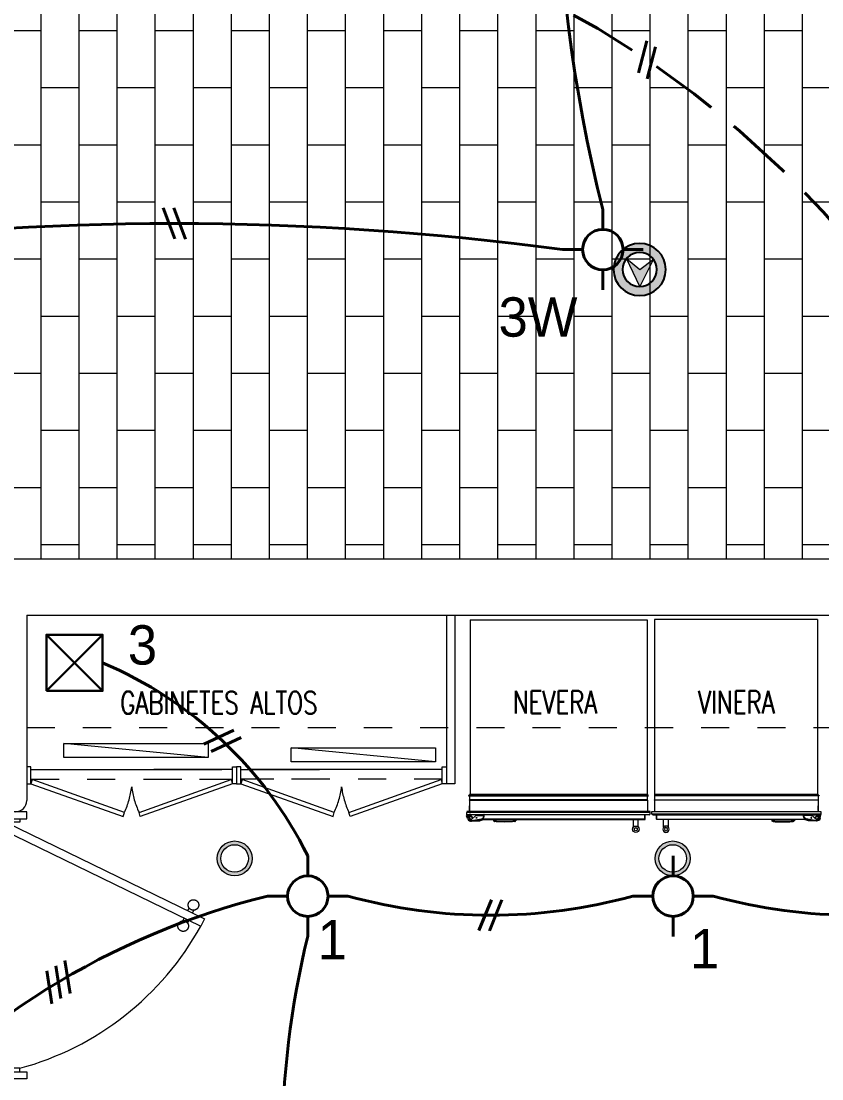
# Model space of a CAD drawing. Header units: metres. Extents: x 14 to 2416, y -346 to 476.
# Drawn here: x 46.732 to 49.581, y -86.476 to -82.714 of the extents above; entities that cross this region are included whole.
import ezdxf

# ---------------------------------------------------------------- set-up
doc = ezdxf.new("R2010")
doc.units = ezdxf.units.M
for name, pattern in [('0', [0]), ('CONTINUA', [0]), ('Dash Style-2', [0.694425, 0.48607, -0.208355]), ('DASHED', [0.75, 0.5, -0.25])]:
    doc.linetypes.add(name, pattern=pattern)
doc.layers.get('0').update_dxf_attribs({"linetype": '0', "lineweight": 20})
for name, color, linetype, lineweight in [('A-ANNO-TEXT', 20, 'Continuous', 13), ('A-DOOR', 35, 'Continuous', 5), ('A-WALL', 250, 'Continuous', 20), ('baños', 251, 'Continuous', 0), ('E Registro Electrico', 36, 'Continuous', 30), ('E Salida Luces', 22, 'Continuous', 40), ('E Tuberia Emp Losa', 22, 'Continuous', 40), ('E Tuberia Emp Piso', 24, 'Dash Style-2', 40), ('MAVA', 1, 'Continuous', 15), ('MAVA -LUMINARIAS', 1, 'Continuous', 18), ('MOB FIJOS', 251, 'Continuous', 0), ('MOBILIARIOS', 252, 'Continuous', 0), ('piso', 253, 'Continuous', 0), ('PROYECCION', 9, 'DASHED', 0), ('textos', 7, 'Continuous', 0)]:
    doc.layers.add(name, color=color, linetype=linetype, lineweight=lineweight)
doc.layers.add('hatch piso', color=253, linetype='Continuous', lineweight=0, transparency=0.7)
doc.layers.add('MAVA Luminarias', color=1, linetype='Continuous')
doc.styles.add('Arch-Dim', font='romans.shx', dxfattribs={"width": 0.75})
doc.styles.add('CENTURY GOTHIC', font='GOTHIC.TTF')
doc.styles.get("Standard").update_dxf_attribs({"font": 'arial.ttf', "height": 0.1875})

# ---------------------------------------------------------------- blocks, each defined once
blk = doc.blocks.new('dl ip')
at = {"layer": 'MAVA', "transparency": 33554687}
h = blk.add_hatch(color=40, dxfattribs=at)
h.dxf.hatch_style = 1
h.paths.add_polyline_path([(94.7574, -111.2088), (94.7109, -111.2482), (94.6624, -111.2113), (94.7109, -111.3092)])
at = {"layer": 'MAVA Luminarias', "linetype": 'Continuous'}
h = blk.add_hatch(color=40, dxfattribs=at)
h.paths.add_polyline_path([(94.618, -111.2482, 1), (94.8039, -111.2482, 1)])
h.paths.add_polyline_path([(94.7719, -111.2482, -1), (94.6499, -111.2482, -1)], flags=16)
at = {"layer": 'MAVA', "color": 40}
for p, q in [((94.7109, -111.2482), (94.6624, -111.2113)), ((94.6624, -111.2113), (94.7109, -111.3092)), ((94.7109, -111.3092), (94.7574, -111.2088)), ((94.7574, -111.2088), (94.7109, -111.2482))]:
    blk.add_line(p, q, dxfattribs=at)
at = {"layer": 'MAVA Luminarias', "color": 40, "linetype": 'Continuous'}
for radius in [0.093, 0.061]:
    blk.add_circle((94.7109, -111.2482), radius, dxfattribs=at)
blk = doc.blocks.new('downlight')
at = {"layer": 'MAVA -LUMINARIAS'}
h = blk.add_hatch(color=3, dxfattribs=at)
h.dxf.hatch_style = 1
h.paths.add_polyline_path([(-5.416, -22.4571, 1), (-5.2917, -22.4571, 1)])
h.paths.add_polyline_path([(-5.3048, -22.4571, -1), (-5.4029, -22.4571, -1)], flags=16)
at = {"layer": 'MAVA -LUMINARIAS', "color": 3}
for radius in [0.0622, 0.049]:
    blk.add_circle((-5.3539, -22.4571), radius, dxfattribs=at)
blk = doc.blocks.new('undercounter')
at = {"layer": 'MAVA -LUMINARIAS', "lineweight": 0}
h = blk.add_hatch(dxfattribs=at)
h.set_pattern_fill('ANGLE', color=6)
h.set_pattern_definition([(0, (0, 0), (0, 6.985), [5.08, -1.905]), (90, (0, 0), (-6.985, 4e-16), [5.08, -1.905])])
h.paths.add_polyline_path([(19.338, 1.5834), (19.338, 1.5173), (20.0151, 1.5173)])
at = {"layer": 'MAVA -LUMINARIAS', "color": 6, "lineweight": 0}
blk.add_line((19.338, 1.5834), (20.0151, 1.5173), dxfattribs=at)
blk.add_lwpolyline([(19.338, 1.5834), (20.0151, 1.5834), (20.0151, 1.5173), (19.338, 1.5173)], close=True, dxfattribs=at)
blk = doc.blocks.new('A$C0952172f')
at = {"layer": 'A-DOOR'}
for p, q in [((0.569, 1.4639), (0.5435, 1.4515)), ((0.887, 0.7445), (0.5435, 1.4515)), ((0.9125, 0.7569), (0.569, 1.4639)), ((0.564, 1.4092), (0.5538, 1.4042)), ((0.5723, 1.3923), (0.562, 1.3873)), ((0.5895, 1.4216), (0.5997, 1.4265)), ((0.5977, 1.4046), (0.608, 1.4096)), ((0.887, 0.7445), (0.9125, 0.7569)), ((0.887, 0.7193), (0.5435, 0.0124)), ((0.887, 0.7193), (0.9125, 0.707)), ((0.9125, 0.707), (0.569, 0)), ((0.5723, 0.0716), (0.562, 0.0766)), ((0.564, 0.0547), (0.5538, 0.0597)), ((0.5895, 0.0423), (0.5997, 0.0374)), ((0.5977, 0.0592), (0.608, 0.0543)), ((0.569, 0), (0.5435, 0.0124))]:
    blk.add_line(p, q, dxfattribs=at)
for points in [[(0, 0.8319), (0.025, 0.8319), (0.025, 0.6319), (0, 0.6319)], [(0.95, 0.8319), (0.925, 0.8319), (0.925, 0.6319), (0.95, 0.6319)], [(0.0375, 0.8069), (0.025, 0.8069), (0.025, 0.6569), (0.0375, 0.6569)], [(0.9125, 0.8069), (0.925, 0.8069), (0.925, 0.6569), (0.9125, 0.6569)]]:
    blk.add_lwpolyline(points, close=True, dxfattribs=at)
for centre, start, end in [((1.0509, 0.5323), 118.902, 164.8359), ((1.0509, 0.9316), 195.1641, 241.098)]:
    blk.add_arc(centre, 1.05, start, end, dxfattribs=at)
for points in [[(0.5997, 1.4252), (0.5997, 1.4303), (0.6047, 1.439), (0.6135, 1.444), (0.6236, 1.444), (0.6323, 1.439), (0.6373, 1.4302), (0.6373, 1.4202), (0.6323, 1.4114), (0.6236, 1.4064), (0.6135, 1.4064), (0.6047, 1.4114), (0.5997, 1.4202), (0.5997, 1.4252)], [(0.5244, 1.3886), (0.5244, 1.3937), (0.5295, 1.4024), (0.5382, 1.4075), (0.5483, 1.4074), (0.557, 1.4024), (0.5621, 1.3937), (0.5621, 1.3836), (0.557, 1.3748), (0.5483, 1.3698), (0.5382, 1.3698), (0.5295, 1.3749), (0.5244, 1.3836), (0.5244, 1.3886)], [(0.5244, 0.0753), (0.5244, 0.0702), (0.5295, 0.0615), (0.5382, 0.0564), (0.5483, 0.0564), (0.557, 0.0615), (0.5621, 0.0702), (0.5621, 0.0803), (0.557, 0.089), (0.5483, 0.0941), (0.5382, 0.0941), (0.5295, 0.089), (0.5244, 0.0803), (0.5244, 0.0753)], [(0.5997, 0.0387), (0.5997, 0.0336), (0.6047, 0.0249), (0.6135, 0.0199), (0.6236, 0.0199), (0.6323, 0.0249), (0.6373, 0.0337), (0.6373, 0.0437), (0.6323, 0.0525), (0.6236, 0.0575), (0.6135, 0.0575), (0.6047, 0.0525), (0.5997, 0.0437), (0.5997, 0.0387)]]:
    blk.add_open_spline(points, degree=2, dxfattribs=at)
blk = doc.blocks.new('PL BASE 1N NASAS 09')
at = {"layer": 'A-WALL'}
for p, q in [((-106.3611, -49.2497), (-100.0011, -49.2497)), ((-103.6311, -49.4497), (-103.6311, -50.1097)), ((-103.6311, -49.4497), (-99.9312, -49.4497))]:
    blk.add_line(p, q, dxfattribs=at)
blk.add_arc((-103.6711, -50.1097), 0.04, 270, 0, dxfattribs=at)
at = {"layer": 'MOB FIJOS'}
for p, q in [((-102.1372, -49.4497), (-102.1372, -50.0497)), ((-102.1072, -49.4497), (-102.1072, -50.0497))]:
    blk.add_line(p, q, dxfattribs=at)
at = {"layer": 'MOB FIJOS', "ltscale": 0.01}
blk.add_line((-102.1072, -50.0497), (-102.1372, -50.0497), dxfattribs=at)
at = {"layer": 'MOB FIJOS'}
for points in [[(-103.6161, -49.9897), (-103.6311, -49.9897), (-103.6311, -50.0497), (-103.6161, -50.0497)], [(-102.8992, -49.9897), (-102.8842, -49.9897), (-102.8842, -50.0497), (-102.8992, -50.0497)], [(-102.8692, -49.9897), (-102.8842, -49.9897), (-102.8842, -50.0497), (-102.8692, -50.0497)], [(-102.1522, -49.9897), (-102.1372, -49.9897), (-102.1372, -50.0497), (-102.1522, -50.0497)], [(-103.6117, -50.0353), (-103.616, -50.0497), (-103.2879, -50.1661), (-103.2837, -50.1517)], [(-102.9035, -50.0353), (-102.8993, -50.0497), (-103.2273, -50.1661), (-103.2316, -50.1517)], [(-102.8648, -50.0353), (-102.8691, -50.0497), (-102.541, -50.1661), (-102.5367, -50.1517)], [(-102.1566, -50.0353), (-102.1523, -50.0497), (-102.4804, -50.1661), (-102.4847, -50.1517)]]:
    blk.add_lwpolyline(points, close=True, dxfattribs=at)
at = {"layer": 'piso'}
for p, q in [((-103.6161, -49.9997), (-102.9372, -49.9997)), ((-102.8992, -49.9997), (-103.1789, -49.9997)), ((-102.8692, -49.9997), (-102.5894, -49.9997)), ((-102.1522, -49.9997), (-102.8311, -49.9997))]:
    blk.add_line(p, q, dxfattribs=at)
at = {"layer": 'PROYECCION', "color": 252, "linetype": 'DASHED', "ltscale": 0.1}
for p, q in [((-103.6311, -49.8497), (-99.2323, -49.8497)), ((-103.6161, -50.0331), (-102.8864, -50.0331)), ((-103.1789, -50.0331), (-102.8992, -50.0331)), ((-102.1522, -50.0331), (-102.8819, -50.0331)), ((-102.5894, -50.0331), (-102.8692, -50.0331))]:
    blk.add_line(p, q, dxfattribs=at)
for centre, start, end in [((-103.5483, -50.0267), 334.7316, 353.3114), ((-102.9669, -50.0267), 186.6886, 205.2684), ((-102.8014, -50.0267), 334.7316, 353.3114), ((-102.22, -50.0267), 186.6886, 205.2684)]:
    blk.add_arc(centre, 0.2927, start, end, dxfattribs=at)
at = {"color": 1, "rotation": 90}
blk.add_blockref('A$C0952172f', (-102.9991, -51.0997), dxfattribs=at)
at = {"layer": 'baños', "linetype": 'Continuous'}
for tag, p in [('MODELNUMBER', (-121.6562, -54.8273)), ('TRADENAME', (-121.6562, -54.8273)), ('PRODUCT', (-121.6562, -54.8274)), ('MATERIAL', (-121.6562, -54.8274))]:
    blk.add_attdef(tag, p, '', height=0.0000254, rotation=359.9999, dxfattribs=at)
at = {"layer": 'textos', "char_height": 0.08, "width": 26.65337, "attachment_point": 1, "style": 'Arch-Dim'}
for s, insert in [('\\pt0.47299,2.32;GABINETES ALTOS', (-103.2984, -49.7217)), ('\\pt0.47299,2.32;NEVERA', (-101.9013, -49.7199)), ('\\pt0.47299,2.32;VINERA', (-101.2419, -49.7199))]:
    blk.add_mtext(s, dxfattribs=dict(at, insert=insert))
blk = doc.blocks.new('A$C217258af')
at = {"layer": 'MOBILIARIOS'}
for p, q in [((0, 0.0119), (0, 0.5919)), ((0, 0.5919), (0.6225, 0.5919)), ((0.6225, 0.5925), (0.6225, 0.0094)), ((0.6227, 0.0092), (0.6227, 0.5927)), ((0.6227, 0.5927), (0.6259, 0.5927)), ((0.6259, 0.5927), (0.6259, 0.0092)), ((0.6262, 0.0094), (0.6262, 0.5925)), ((0.6264, 0.0098), (0.6264, 0.592)), ((0.6264, 0.592), (0.6415, 0.592)), ((0.6415, 0.592), (0.6415, 0.0098)), ((0.6417, 0.5925), (0.6417, 0.0094)), ((0.642, 0.0092), (0.642, 0.5927)), ((0.642, 0.5927), (0.6826, 0.5927)), ((0.6826, 0.6017), (0.6826, 0.0002)), ((0.6905, 0.6019), (0.6828, 0.6019)), ((0.6828, 0.6019), (0.6828, 0)), ((0.6905, 0.6019), (0.6828, 0.6019)), ((0.6905, 0.6019), (0.6905, 0)), ((0.694, 0.5983), (0.694, 0.0615)), ((0.7098, 0.5847), (0.694, 0.5847)), ((0.7098, 0.5839), (0.694, 0.5839)), ((0.7098, 0.5839), (0.694, 0.5839)), ((0.7098, 0.5839), (0.7098, 0.5847)), ((0.7098, 0.5839), (0.7098, 0.5839)), ((0.7098, 0.5839), (0.7098, 0.0537)), ((0.7114, 0.0451), (0.7114, 0.5831)), ((0.7115, 0.5428), (0.7115, 0.56)), ((0.7378, 0.56), (0.7115, 0.56)), ((0.7378, 0.5428), (0.7115, 0.5428)), ((0.7378, 0.5597), (0.7378, 0.56)), ((0.7378, 0.5428), (0.7378, 0.5432)), ((0.7114, 0.1746), (0.7139, 0.1746)), ((0.7138, 0.1739), (0.7114, 0.1739)), ((0.7139, 0.1746), (0.7155, 0.1746)), ((0.7166, 0.1732), (0.7146, 0.1732)), ((0.7165, 0.1729), (0.7146, 0.1729)), ((0.7114, 0.0951), (0.7138, 0.0951)), ((0.7139, 0.0945), (0.7114, 0.0945)), ((0.7139, 0.0945), (0.7154, 0.0945)), ((0.7146, 0.0961), (0.7165, 0.0961)), ((0.7146, 0.0959), (0.7166, 0.0959)), ((0.6938, 0.0615), (0.6938, 0.0608)), ((0.6989, 0.0615), (0.6938, 0.0615)), ((0.6938, 0.0608), (0.6989, 0.0608)), ((0.6938, 0.0608), (0.6938, 0.0604)), ((0.6989, 0.0604), (0.6938, 0.0604)), ((0.6938, 0.0604), (0.6938, 0.0604)), ((0.694, 0.0603), (0.6961, 0.0604)), ((0.694, 0.0603), (0.694, 0.0143)), ((0.694, 0.0592), (0.6953, 0.0592)), ((0.6961, 0.0592), (0.6953, 0.0592)), ((0.6967, 0.0592), (0.6953, 0.0592)), ((0.6989, 0.0604), (0.6961, 0.0604)), ((0.6961, 0.0604), (0.6961, 0.0592)), ((0.6967, 0.0592), (0.6961, 0.0592)), ((0.6967, 0.0592), (0.6967, 0.0592)), ((0.6967, 0.0343), (0.6967, 0.0592)), ((0.6967, 0.0343), (0.6967, 0.0592)), ((0.6989, 0.0615), (0.6989, 0.0608)), ((0.6989, 0.0604), (0.6989, 0.0604)), ((0.7154, 0.0161), (0.7091, 0.0519)), ((0.7091, 0.0519), (0.7091, 0.0519)), ((0.7154, 0.0161), (0.7091, 0.0519)), ((0.7102, 0.0521), (0.7095, 0.0519)), ((0.7095, 0.0519), (0.7158, 0.0162)), ((0.7165, 0.0163), (0.7102, 0.0521)), ((0.7149, 0.0481), (0.7114, 0.0592)), ((0.7153, 0.0233), (0.7153, 0.0458)), ((0, 0.012), (0.6225, 0.012)), ((0, 0.0119), (0.6225, 0.0119)), ((0.0031, 0.012), (0.0031, 0.0119)), ((0.6227, 0.0092), (0.6259, 0.0092)), ((0.6258, 0.0092), (0.6258, 0.0057)), ((0.6258, 0.0057), (0.6265, 0.0057)), ((0.6264, 0.0098), (0.6415, 0.0098)), ((0.6265, 0.0057), (0.6265, 0.0098)), ((0.642, 0.0092), (0.6826, 0.0092)), ((0.6544, 0.0092), (0.6798, 0.0092)), ((0.679, 0.0092), (0.6627, 0.0092)), ((0.6828, 0), (0.6905, 0)), ((0.6938, 0.0143), (0.6938, 0.0143)), ((0.6938, 0.0143), (0.6938, 0.0097)), ((0.6938, 0.0097), (0.6938, 0.0093)), ((0.6938, 0.0097), (0.6938, 0.0097)), ((0.6938, 0.0093), (0.6938, 0.0086)), ((0.6938, 0.0003), (0.6938, 0.0023)), ((0.694, 0.0086), (0.694, 0.0036)), ((0.6942, 0), (0.6941, 0)), ((0.7032, 0.003), (0.6942, 0)), ((0.6945, 0.0082), (0.6945, 0.0085)), ((0.6961, 0.0074), (0.6966, 0.0079)), ((0.6967, 0.0343), (0.6967, 0.0343)), ((0.697, 0.0081), (0.697, 0.0081)), ((0.7095, 0.0182), (0.6982, 0.0305)), ((0.6982, 0.0305), (0.6982, 0.0304)), ((0.7095, 0.0182), (0.6982, 0.0304)), ((0.7007, 0.0109), (0.7007, 0.0109)), ((0.7052, 0.0198), (0.7052, 0.02)), ((0.7052, 0.02), (0.7074, 0.02)), ((0.706, 0.019), (0.7074, 0.019)), ((0.7074, 0.019), (0.7074, 0.02)), ((0.7074, 0.019), (0.7087, 0.019)), ((0.7095, 0.0182), (0.7095, 0.0182)), ((0.7154, 0.0161), (0.7154, 0.0161)), ((0.7165, 0.0163), (0.7158, 0.0162))]:
    blk.add_line(p, q, dxfattribs=at)
at = {"layer": 'MOBILIARIOS', "flags": 128}
for points in [[(0.7098, 0.5839), (0.7101, 0.5838), (0.7102, 0.5837)], [(0.7181, 0.1718), (0.7181, 0.1718), (0.7178, 0.1721), (0.7173, 0.1725), (0.7166, 0.1731)], [(0.7183, 0.1701), (0.7183, 0.1701), (0.7183, 0.1701), (0.7183, 0.1699), (0.7183, 0.1694), (0.7185, 0.1672), (0.7189, 0.1625), (0.7191, 0.1578), (0.7194, 0.1531), (0.7196, 0.1483), (0.7198, 0.1388), (0.7197, 0.1293), (0.7195, 0.1197), (0.7193, 0.115), (0.7191, 0.1103), (0.7188, 0.1055), (0.7186, 0.1032), (0.7185, 0.1017), (0.7184, 0.1006), (0.7184, 0.0999), (0.7183, 0.0992), (0.7183, 0.099), (0.7183, 0.0989), (0.7183, 0.0989)]]:
    blk.add_lwpolyline(points, dxfattribs=at)
at = {"layer": 'MOBILIARIOS'}
for centre, radius in [((0.7458, 0.5514), 0.0114), ((0.7458, 0.5514), 0.00572), ((0.7052, 0.0343), 0.00154)]:
    blk.add_circle(centre, radius, dxfattribs=at)
for centre, radius, start, end in [((0.6227, 0.5925), 0.000229, 90, 180), ((0.6259, 0.5925), 0.000229, 0, 90), ((0.6264, 0.5923), 0.000229, 180, 270), ((0.6415, 0.5923), 0.000229, 270, 0), ((0.642, 0.5925), 0.000229, 90, 180), ((0.6828, 0.6017), 0.000229, 90, 187.4947), ((0.6905, 0.5983), 0.00357, 0, 90), ((0.7098, 0.5831), 0.00165, 0, 90), ((0.7095, 0.5813), 0.00258, 42.7885, 84.5838), ((0.7115, 0.5599), 0.000114, 90, 180), ((0.7115, 0.5429), 0.000114, 180, 270), ((0.7145, 0.1741), 0.000724, 141.7037, 199.2055), ((0.5049, 0.1345), 0.2126, 349.3283, 10.6717), ((0.7147, 0.173), 0.000179, 133.2305, 213.1311), ((0.5049, 0.1345), 0.2131, 349.6146, 10.3854), ((0.5049, 0.1345), 0.2144, 10.3852, 10.7714), ((0.7167, 0.173), 0.000145, 108.5483, 213.579), ((0.3855, 0.1345), 0.3333, 353.38, 6.62), ((0.3855, 0.1345), 0.3347, 6.1118, 6.4041), ((0.7143, 0.0949), 0.000521, 147.5924, 231.4984), ((0.7147, 0.096), 0.000204, 152.5213, 221.0822), ((0.5049, 0.1345), 0.2144, 349.228, 349.6148), ((0.7166, 0.096), 0.000132, 138.1064, 259.7663), ((-0.0117, 0.9063), 1.0896, 311.9454, 312.0483), ((0.3855, 0.1345), 0.3347, 353.5959, 353.8866), ((0.6989, 0.0501), 0.0114, 10.0174, 90), ((0.6989, 0.0501), 0.0108, 10.0174, 90), ((0.6989, 0.0501), 0.0103, 10.0174, 90), ((0.6989, 0.0501), 0.0103, 10.0174, 90), ((0.7074, 0.0458), 0.00787, 0, 17.4622), ((0.6227, 0.0094), 0.000229, 180, 270), ((0.6259, 0.0094), 0.000229, 270, 360), ((0.6264, 0.0096), 0.000229, 90, 180), ((0.6415, 0.0096), 0.000229, 360, 90), ((0.642, 0.0094), 0.000229, 180, 270), ((0.6627, 0.0095), 0.000343, 265.8847, 270), ((0.679, 0.0095), 0.000343, 270, 274.1153), ((0.6828, 0.0002), 0.000229, 172.5053, 270), ((0.6905, 0.0036), 0.00357, 270, 0), ((0.6938, 0.0057), 0.00857, 36.8699, 90), ((0.6938, 0.0057), 0.00399, 36.8699, 90), ((0.6938, 0.0057), 0.00401, 36.8699, 90), ((0.6938, 0.0057), 0.00355, 36.8699, 90), ((0.6938, 0.0057), 0.00286, 36.8699, 90), ((0.6941, 0.0003), 0.000343, 180, 270), ((0.6938, 0.0057), 0.00858, 36.8699, 88.5484), ((0.6941, 0.0082), 0.000343, 267.6053, 0), ((0.7052, 0.0143), 0.0114, 216.8699, 10.0174), ((0.7052, 0.0143), 0.0108, 216.8699, 10.0174), ((0.7024, 0.0343), 0.00571, 180, 222.6072), ((0.7024, 0.0343), 0.00572, 180, 222.6072), ((0.7052, 0.0143), 0.0103, 216.8699, 10.0174), ((0.7052, 0.0143), 0.0103, 216.8699, 10.0174), ((0.7052, 0.0143), 0.00608, 62.2819, 201.819), ((0.7052, 0.0143), 0.00572, 90, 216.8699), ((0.7052, 0.0143), 0.00501, 90, 69.4022), ((0.7052, 0.0143), 0.00573, 216.8699, 42.6072), ((0.7052, 0.0143), 0.00572, 216.8699, 42.6072), ((0.706, 0.0198), 0.000801, 180, 270), ((0.7052, 0.0143), 0.00572, 42.6072, 55.0848)]:
    blk.add_arc(centre, radius, start, end, dxfattribs=at)
blk = doc.blocks.new('PL MUEBLES 1N NASAS 09')
at = {"layer": 'hatch piso'}
h = blk.add_hatch(dxfattribs=at)
h.set_pattern_fill('AR-BRSTD', color=256, scale=0.002, angle=-90)
h.set_pattern_definition([(270, (-8.74588, 232.01007), (0.1354836, -2e-17), []), (0, (-8.74588, 232.01007), (0.1354836, 0.2032), [0.1354836, -0.1354836])])
edge = h.paths.add_edge_path()
edge.add_line((62.3305, 47.1481), (63.2305, 47.1481))
edge.add_line((63.2305, 47.1481), (63.2305, 48.4481))
edge.add_line((63.2305, 48.4481), (56.5331, 48.4481))
edge.add_line((56.5331, 48.4481), (56.5331, 48.2731))
edge.add_line((56.5331, 48.2731), (56.3831, 48.2731))
edge.add_line((56.3831, 48.2731), (56.3831, 48.4536))
edge.add_line((56.3831, 48.4536), (54.5879, 48.4536))
edge.add_line((54.5879, 48.4536), (54.5879, 46.9481))
edge.add_line((54.5879, 46.9481), (55.8257, 46.9481))
edge.add_arc((55.8755, 46.9973), 0.07, 180, 224.6727, ccw=False)
edge.add_line((55.8055, 46.9973), (55.8055, 47.1073))
edge.add_arc((55.8755, 47.1073), 0.07, 90, 180, ccw=False)
edge.add_line((55.8755, 47.1773), (55.9855, 47.1773))
edge.add_arc((55.9855, 47.1073), 0.07, 0, 90, ccw=False)
edge.add_line((56.0555, 47.1073), (56.0555, 46.9973))
edge.add_arc((55.9855, 46.9973), 0.07, -44.6727, 0, ccw=False)
edge.add_line((56.0353, 46.9481), (59.0257, 46.9481))
edge.add_arc((59.0755, 46.9973), 0.07, 180, 224.6728, ccw=False)
edge.add_line((59.0055, 46.9973), (59.0055, 47.1073))
edge.add_arc((59.0755, 47.1073), 0.07, 90, 180, ccw=False)
edge.add_line((59.0755, 47.1773), (59.1855, 47.1773))
edge.add_arc((59.1855, 47.1073), 0.07, 0, 90, ccw=False)
edge.add_line((59.2555, 47.1073), (59.2555, 46.9973))
edge.add_arc((59.1855, 46.9973), 0.07, -90, 0, ccw=False)
edge.add_line((59.1855, 46.9273), (59.0755, 46.9273))
edge.add_arc((59.0755, 46.9973), 0.07, 229.9948, 270, ccw=False)
edge.add_line((59.0305, 46.9437), (59.0305, 44.972))
edge.add_arc((59.0755, 44.9184), 0.07, 90, 130.0052, ccw=False)
edge.add_line((59.0755, 44.9884), (59.1855, 44.9884))
edge.add_arc((59.1855, 44.9184), 0.07, 0, 90, ccw=False)
edge.add_line((59.2555, 44.9184), (59.2555, 44.8084))
edge.add_arc((59.1855, 44.8084), 0.07, -90, 0, ccw=False)
edge.add_line((59.1855, 44.7384), (59.0755, 44.7384))
edge.add_arc((59.0755, 44.8084), 0.07, 229.9948, 270, ccw=False)
edge.add_line((59.0305, 44.7548), (59.0305, 41.172))
edge.add_arc((59.0755, 41.1184), 0.07, 90, 130.0052, ccw=False)
edge.add_line((59.0755, 41.1884), (59.1855, 41.1884))
edge.add_arc((59.1855, 41.1184), 0.07, 0, 90, ccw=False)
edge.add_line((59.2555, 41.1184), (59.2555, 41.0084))
edge.add_arc((59.1855, 41.0084), 0.07, -90, 0, ccw=False)
edge.add_line((59.1855, 40.9384), (59.0755, 40.9384))
edge.add_arc((59.0755, 41.0084), 0.07, 180, 270, ccw=False)
edge.add_line((59.0055, 41.0084), (59.0055, 41.1184))
edge.add_arc((59.0755, 41.1184), 0.07, 149.8481, 180, ccw=False)
edge.add_line((59.0149, 41.1535), (56.0391, 41.1535))
edge.add_arc((55.9855, 41.1085), 0.07, 0, 40.0052, ccw=False)
edge.add_line((56.0555, 41.1085), (56.0555, 40.9985))
edge.add_arc((55.9855, 40.9985), 0.07, -90, 0, ccw=False)
edge.add_line((55.9855, 40.9285), (55.8755, 40.9285))
edge.add_arc((55.8755, 40.9985), 0.07, 180, 270, ccw=False)
edge.add_line((55.8055, 40.9985), (55.8055, 41.1085))
edge.add_arc((55.8755, 41.1085), 0.07, 139.9948, 180, ccw=False)
edge.add_line((55.8219, 41.1535), (50.4363, 41.1535))
edge.add_arc((50.3827, 41.1085), 0.07, 0, 40.0052, ccw=False)
edge.add_line((50.4527, 41.1085), (50.4527, 40.9985))
edge.add_arc((50.3827, 40.9985), 0.07, -90, 0, ccw=False)
edge.add_line((50.3827, 40.9285), (50.2727, 40.9285))
edge.add_arc((50.2727, 40.9985), 0.07, 180, 270, ccw=False)
edge.add_line((50.2027, 40.9985), (50.2027, 41.1085))
edge.add_arc((50.2727, 41.1085), 0.07, 139.9948, 180, ccw=False)
edge.add_line((50.2191, 41.1535), (46.4305, 41.1535))
edge.add_line((46.4305, 41.1535), (46.4305, 40.9535))
edge.add_line((46.4305, 40.9535), (44.3305, 40.9535))
edge.add_line((44.3305, 40.9535), (44.3305, 39.3536))
edge.add_line((44.3305, 39.3536), (47.8305, 39.3536))
edge.add_line((47.8305, 39.3536), (47.8305, 38.9536))
edge.add_line((47.8305, 38.9536), (62.3305, 38.9536))
edge.add_line((62.3305, 38.9536), (62.3305, 47.1481))
at = {"layer": 'MOBILIARIOS'}
for p, q in [((60.2085, 38.7369), (60.8385, 38.7369)), ((60.2085, 38.7369), (60.2085, 38.1147)), ((60.2085, 38.7369), (60.2085, 38.1147)), ((60.2085, 38.7338), (60.2085, 38.7338)), ((60.8385, 38.7369), (60.8385, 38.1147)), ((60.2057, 38.1145), (60.8393, 38.1145)), ((60.2057, 38.1145), (60.2057, 38.1113)), ((60.8391, 38.1147), (60.206, 38.1147)), ((60.8393, 38.1145), (60.8393, 38.1113)), ((60.2023, 38.1114), (60.2023, 38.1107)), ((60.2057, 38.1114), (60.2023, 38.1114)), ((60.2023, 38.1107), (60.2064, 38.1107)), ((60.8393, 38.1113), (60.2057, 38.1113)), ((60.2057, 38.0952), (60.8393, 38.0952)), ((60.2057, 38.0952), (60.2057, 38.0546)), ((60.2057, 38.0828), (60.2057, 38.0574)), ((60.206, 38.111), (60.8391, 38.111)), ((60.8391, 38.0955), (60.206, 38.0955)), ((60.2064, 38.1108), (60.8386, 38.1108)), ((60.2064, 38.1108), (60.2064, 38.0957)), ((60.8386, 38.0957), (60.2064, 38.0957)), ((60.8386, 38.1108), (60.8386, 38.0957)), ((60.8386, 38.1107), (60.8427, 38.1107)), ((60.8427, 38.1114), (60.8393, 38.1114)), ((60.8393, 38.0952), (60.8393, 38.0546)), ((60.8477, 38.0506), (60.1958, 38.0506)), ((60.1958, 38.0506), (60.1958, 38.0429)), ((60.8477, 38.0429), (60.1958, 38.0429)), ((60.1989, 38.0301), (60.1958, 38.0392)), ((60.1958, 38.0392), (60.1958, 38.0392)), ((60.8482, 38.0546), (60.1968, 38.0546)), ((60.1969, 38.0434), (60.1989, 38.0434)), ((60.2051, 38.0432), (60.2001, 38.0432)), ((60.204, 38.0411), (60.2044, 38.0406)), ((60.2047, 38.0402), (60.2047, 38.0402)), ((60.2048, 38.0427), (60.2051, 38.0427)), ((60.2058, 38.0434), (60.2052, 38.0434)), ((60.2057, 38.0582), (60.2057, 38.0745)), ((60.2063, 38.0434), (60.2058, 38.0434)), ((60.2063, 38.0434), (60.2063, 38.0434)), ((60.2109, 38.0434), (60.2063, 38.0434)), ((60.2109, 38.0434), (60.2109, 38.0434)), ((60.2569, 38.0432), (60.2109, 38.0432)), ((60.2147, 38.0277), (60.227, 38.039)), ((60.2148, 38.0277), (60.227, 38.039)), ((60.227, 38.039), (60.227, 38.039)), ((60.2309, 38.0405), (60.2558, 38.0405)), ((60.2309, 38.0405), (60.2309, 38.0405)), ((60.2309, 38.0405), (60.2558, 38.0405)), ((60.2558, 38.0432), (60.2558, 38.0419)), ((60.2558, 38.0411), (60.2558, 38.0419)), ((60.2558, 38.0405), (60.2558, 38.0419)), ((60.2569, 38.0411), (60.2558, 38.0411)), ((60.2558, 38.0405), (60.2558, 38.0411)), ((60.2558, 38.0405), (60.2558, 38.0405)), ((60.2569, 38.0383), (60.2569, 38.0434)), ((60.2574, 38.0434), (60.2569, 38.0434)), ((60.2569, 38.0434), (60.2569, 38.0434)), ((60.2569, 38.0432), (60.2569, 38.0411)), ((60.2569, 38.0383), (60.2569, 38.0411)), ((60.2574, 38.0434), (60.2574, 38.0383)), ((60.2581, 38.0434), (60.2574, 38.0434)), ((60.2581, 38.0383), (60.2581, 38.0434)), ((60.8449, 38.0432), (60.2581, 38.0432)), ((60.8304, 38.0274), (60.8304, 38.0432)), ((60.8305, 38.0274), (60.8305, 38.0432)), ((60.8313, 38.0274), (60.8313, 38.0432)), ((60.8485, 38.0468), (60.8485, 38.0544)), ((60.2074, 38.0365), (60.2074, 38.0365)), ((60.2127, 38.0218), (60.2484, 38.0281)), ((60.2127, 38.0218), (60.2484, 38.0281)), ((60.2485, 38.0277), (60.2127, 38.0214)), ((60.2127, 38.0218), (60.2127, 38.0218)), ((60.2129, 38.0207), (60.2127, 38.0214)), ((60.2129, 38.0207), (60.2486, 38.027)), ((60.2148, 38.0277), (60.2147, 38.0277)), ((60.2156, 38.0312), (60.2156, 38.0298)), ((60.2156, 38.0298), (60.2156, 38.0285)), ((60.2156, 38.0298), (60.2166, 38.0298)), ((60.2164, 38.032), (60.2166, 38.032)), ((60.2166, 38.032), (60.2166, 38.0298)), ((60.2199, 38.0219), (60.2423, 38.0219)), ((60.2417, 38.0258), (60.8296, 38.0258)), ((60.2447, 38.0223), (60.2558, 38.0258)), ((60.2484, 38.0281), (60.2484, 38.0281)), ((60.2486, 38.027), (60.2485, 38.0277)), ((60.8304, 38.0274), (60.2503, 38.0274)), ((60.2569, 38.0383), (60.2569, 38.0383)), ((60.2581, 38.0383), (60.2574, 38.0383)), ((60.291, 38.0233), (60.291, 38.0258)), ((60.291, 38.0233), (60.291, 38.0218)), ((60.2917, 38.0258), (60.2917, 38.0234)), ((60.2924, 38.0226), (60.2924, 38.0206)), ((60.2927, 38.0226), (60.2927, 38.0207)), ((60.3695, 38.0207), (60.3695, 38.0226)), ((60.3697, 38.0206), (60.3697, 38.0226)), ((60.3704, 38.0234), (60.3704, 38.0258)), ((60.3711, 38.0258), (60.3711, 38.0233)), ((60.3711, 38.0233), (60.3711, 38.0217)), ((60.7894, 38.0257), (60.8066, 38.0257)), ((60.7894, 37.9994), (60.7894, 38.0257)), ((60.8066, 37.9994), (60.8066, 38.0257)), ((60.8304, 38.0274), (60.8304, 38.0274)), ((60.8305, 38.0274), (60.8313, 38.0274)), ((60.7894, 37.9994), (60.7897, 37.9994)), ((60.8062, 37.9994), (60.8066, 37.9994))]:
    blk.add_line(p, q, dxfattribs=at)
at = {"layer": 'MOBILIARIOS', "flags": 128}
for points in [[(60.3667, 38.0189), (60.3667, 38.0189), (60.3667, 38.0189), (60.3665, 38.0189), (60.366, 38.0189), (60.3637, 38.0187), (60.3591, 38.0183), (60.3544, 38.0181), (60.3496, 38.0178), (60.3449, 38.0176), (60.3354, 38.0174), (60.3258, 38.0175), (60.3163, 38.0177), (60.3116, 38.0179), (60.3068, 38.0181), (60.3021, 38.0184), (60.2998, 38.0186), (60.2982, 38.0187), (60.2972, 38.0188), (60.2965, 38.0188), (60.2958, 38.0189), (60.2956, 38.0189), (60.2955, 38.0189), (60.2954, 38.0189)], [(60.3684, 38.0191), (60.3684, 38.0191), (60.3686, 38.0194), (60.3691, 38.0199), (60.3697, 38.0206)], [(60.8305, 38.0274), (60.8304, 38.0271), (60.8303, 38.027)]]:
    blk.add_lwpolyline(points, dxfattribs=at)
at = {"layer": 'MOBILIARIOS'}
for centre, radius in [((60.2309, 38.032), 0.00154), ((60.798, 37.9915), 0.0114), ((60.798, 37.9915), 0.00572)]:
    blk.add_circle(centre, radius, dxfattribs=at)
for centre, radius, start, end in [((60.206, 38.1145), 0.000229, 90, 180), ((60.8391, 38.1145), 0.000229, 0, 90), ((60.206, 38.1113), 0.000229, 180, 270), ((60.206, 38.0952), 0.000229, 90, 180), ((60.2062, 38.1108), 0.000229, 0, 90), ((60.2062, 38.0957), 0.000229, 270, 0), ((60.8388, 38.1108), 0.000229, 90, 180), ((60.8388, 38.0957), 0.000229, 180, 270), ((60.8391, 38.1113), 0.000229, 270, 0), ((60.8391, 38.0952), 0.000229, 0, 90), ((60.1961, 38.0506), 0.000229, 82.5053, 180), ((60.1994, 38.0429), 0.00357, 180, 270), ((60.1962, 38.0392), 0.000343, 90, 180), ((60.2109, 38.032), 0.0114, 126.8699, 280.0174), ((60.2109, 38.032), 0.0108, 126.8699, 280.0174), ((60.2109, 38.032), 0.0103, 126.8699, 280.0174), ((60.2109, 38.032), 0.0103, 126.8699, 280.0174), ((60.2023, 38.0434), 0.00286, 306.8699, 0), ((60.2023, 38.0434), 0.00355, 306.8699, 0), ((60.2048, 38.0431), 0.000343, 177.6053, 270), ((60.2023, 38.0434), 0.00399, 306.8699, 0), ((60.2023, 38.0434), 0.00401, 306.8699, 0), ((60.2061, 38.0745), 0.000343, 175.8847, 180), ((60.2061, 38.0582), 0.000343, 180, 184.1153), ((60.2023, 38.0434), 0.00857, 306.8699, 0), ((60.2023, 38.0434), 0.00858, 306.8699, 358.5484), ((60.2309, 38.0348), 0.00571, 90, 132.6072), ((60.2309, 38.0348), 0.00572, 90, 132.6072), ((60.8449, 38.0468), 0.00357, 270, 0), ((60.8482, 38.0544), 0.000229, 0, 97.4947), ((60.2109, 38.032), 0.00573, 126.8699, 312.6072), ((60.2109, 38.032), 0.00572, 126.8699, 312.6072), ((60.2109, 38.032), 0.00501, 0, 339.4022), ((60.2109, 38.032), 0.00572, 0, 126.8699), ((60.2109, 38.032), 0.00608, 332.2819, 111.819), ((60.2109, 38.032), 0.00572, 312.6072, 325.0848), ((60.2164, 38.0312), 0.000801, 90, 180), ((60.2423, 38.0298), 0.00787, 270, 287.4622), ((60.2466, 38.0383), 0.0103, 280.0174, 0), ((60.2466, 38.0383), 0.0103, 280.0174, 0), ((60.2466, 38.0383), 0.0108, 280.0174, 0), ((60.2466, 38.0383), 0.0114, 280.0174, 0), ((60.2914, 38.0229), 0.000521, 57.5924, 141.4984), ((60.3311, 38.2323), 0.2144, 259.228, 259.6148), ((60.3311, 38.2323), 0.2126, 259.3283, 280.6717), ((60.2926, 38.0225), 0.000204, 62.5213, 131.0822), ((60.2926, 38.0206), 0.000132, 48.1064, 169.7663), ((61.1029, 38.7489), 1.0896, 221.9454, 222.0483), ((60.3311, 38.2323), 0.2131, 259.6146, 280.3854), ((60.3311, 38.3517), 0.3333, 263.38, 276.62), ((60.3311, 38.3517), 0.3347, 263.5959, 263.8866), ((60.3311, 38.3517), 0.3347, 276.1118, 276.4041), ((60.3696, 38.0225), 0.000179, 43.2305, 123.1311), ((60.3696, 38.0205), 0.000145, 18.5483, 123.579), ((60.3311, 38.2323), 0.2144, 280.3852, 280.7714), ((60.3707, 38.0227), 0.000724, 51.7037, 109.2055), ((60.7895, 38.0257), 0.000114, 90, 180), ((60.8065, 38.0257), 0.000114, 0, 90), ((60.8279, 38.0277), 0.00258, 312.7885, 354.5838), ((60.8296, 38.0274), 0.00165, 270, 0)]:
    blk.add_arc(centre, radius, start, end, dxfattribs=at)
at = {"layer": 'baños'}
blk.add_blockref('PL BASE 1N NASAS 09', (162.2615, 88.2033), dxfattribs=at)
at = {"layer": 'MOBILIARIOS', "xscale": -1, "rotation": 90}
blk.add_blockref('A$C217258af', (61.4565, 38.7373), dxfattribs=at)
blk = doc.blocks.new('A$Cbef68299')
blk.add_blockref('PL MUEBLES 1N NASAS 09', (-30.7659, -32.0535))
blk = doc.blocks.new('A$Cc5be7df0')
at = {"layer": 'A-ANNO-TEXT'}
blk.add_blockref('A$Cbef68299', (4.1493, 17.337), dxfattribs=at)
blk = doc.blocks.new('*U518')
at = {"layer": 'E Salida Luces', "linetype": 'Continuous'}
for p, q in [((0, 0.3583), (0, 0.1807)), ((-0.3576, 0.0007), (-0.18, 0.0007)), ((0.18, 0.0007), (0.3576, 0.0007)), ((0, -0.1793), (0, -0.3569))]:
    blk.add_line(p, q, dxfattribs=at)
blk.add_circle((0, 0.0007), 0.18, dxfattribs=at)
blk = doc.blocks.new('*U502')
at = {"layer": 'E Salida Luces', "linetype": 'Continuous'}
for p, q in [((0, 0.3583), (0, 0.1807)), ((-0.3576, 0.0007), (-0.18, 0.0007)), ((0.18, 0.0007), (0.3576, 0.0007)), ((0, -0.1793), (0, -0.3569))]:
    blk.add_line(p, q, dxfattribs=at)
blk.add_circle((0, 0.0007), 0.18, dxfattribs=at)
blk = doc.blocks.new('*U370')
for p, q in [((0.025, 1.368), (-1.049, -1.483)), ((0.987, 1.368), (-0.088, -1.483))]:
    blk.add_line(p, q)
blk = doc.blocks.new('*U642')
at = {"xscale": 0.0393700787401575, "yscale": 0.0393700787401575, "zscale": 0.0393700787401575, "rotation": 268.5899258293404}
blk.add_blockref('*U370', (0.0022, -0.0013), dxfattribs=at)
blk = doc.blocks.new('*U631')
at = {"xscale": 0.0393700787401575, "yscale": 0.0393700787401575, "zscale": 0.0393700787401575, "rotation": 90.11953482331054}
blk.add_blockref('*U370', (-0.0023, 0.0012), dxfattribs=at)
blk = doc.blocks.new('*U383')
at = {"layer": 'E Registro Electrico'}
for p, q in [((1, 0.5), (0, -0.5)), ((1, -0.5), (0, 0.5))]:
    blk.add_line(p, q, dxfattribs=at)
blk.add_lwpolyline([(1, 0.5), (1, -0.5), (0, -0.5), (0, 0.5)], close=True, dxfattribs=at)
blk = doc.blocks.new('*U645')
at = {"xscale": 0.03937007874015751, "yscale": 0.03937007874015751, "zscale": 0.03937007874015751, "rotation": 225.713665551662}
blk.add_blockref('*U370', (0.0008, -0.0025), dxfattribs=at)
blk = doc.blocks.new('*U606')
at = {"xscale": 0.0393700787401575, "yscale": 0.0393700787401575, "zscale": 0.0393700787401575, "rotation": 36.04668863782297}
blk.add_blockref('*U370', (-0.0003, 0.0026), dxfattribs=at)
blk = doc.blocks.new('*U725')
at = {"xscale": 0.0393700787401575, "yscale": 0.0393700787401575, "zscale": 0.0393700787401575, "rotation": 124.9953246846044}
blk.add_blockref('*U370', (-0.0026, -0.0003), dxfattribs=at)

msp = doc.modelspace()

# ---------------------------------------------------------------- linework, layer by layer
at = {"layer": 'E Salida Luces'}
for centre, radius, start, end in [((53.9637, -82.0761), 5.3251, 165.7894, 194.2106), ((47.2766, -93.7369), 10.3036, 82.29201, 97.70799), ((46.4602, -86.324), 1.4417, 26.3958, 67.0838), ((48.2592, -88.469), 2.7218, 103.8307, 139.9209), ((48.4016, -83.9704), 1.9237, 254.7205, 285.2795), ((49.7016, -83.9704), 1.9237, 254.7205, 285.2795), ((50.8448, -86.7261), 3.1846, 166.2493, 193.7507)]:
    msp.add_arc(centre, radius, start, end, dxfattribs=at)
at = {"layer": 'E Tuberia Emp Piso', "ltscale": 0.5}
msp.add_arc((46.9685, -85.7891), 3.5487, 28.8655, 82.9052, dxfattribs=at)

# ---------------------------------------------------------------- block references
at = {"layer": 'A-ANNO-TEXT'}
msp.add_blockref('A$Cc5be7df0', (14.7377, -108.8632), dxfattribs=at)
at = {"layer": 'E Registro Electrico', "linetype": 'CONTINUA', "ltscale": 80, "xscale": 0.2, "yscale": 0.2, "zscale": 0.2, "rotation": 180}
msp.add_blockref('*U383', (47.0216, -84.9961), dxfattribs=at)
at = {"layer": 'E Salida Luces', "xscale": 0.4, "yscale": 0.4, "zscale": 0.4, "rotation": 180}
msp.add_blockref('*U518', (48.8016, -83.5261), dxfattribs=at)
at = {"layer": 'E Salida Luces', "xscale": -0.4, "yscale": 0.4, "zscale": 0.4}
for p in [(47.7516, -85.8264), (49.0516, -85.8264)]:
    msp.add_blockref('*U502', p, dxfattribs=at)
at = {"layer": 'E Tuberia Emp Losa', "yscale": 0.9842519685039484, "zscale": 0.9842519685039484}
for name, p, xscale, rotation in [('*U725', (48.9588, -82.8511), -0.9842519685039484, 270), ('*U631', (47.2766, -83.4333), -0.9842519685039484, 90), ('*U645', (47.4482, -85.2741), 0.9842519685039484, 90.00000000000001), ('*U642', (48.4016, -85.8941), 0.9842519685039484, 270), ('*U606', (46.8478, -86.1412), 0.9842519685039484, 173.5010816947931), ('*U606', (46.8802, -86.1228), 0.9842519685039484, 173.5010816947931)]:
    msp.add_blockref(name, p, dxfattribs=dict(at, xscale=xscale, rotation=rotation))
at = {"layer": 'MAVA Luminarias', "xscale": -1}
msp.add_blockref('dl ip', (143.6437, 27.6511), dxfattribs=at)
at = {"layer": 'MAVA Luminarias', "lineweight": 0, "xscale": 0.7576267738864566, "yscale": 0.7576267738864566, "zscale": 0.7576267738864566, "rotation": 180}
for p in [(62.0475, -84.1336), (62.8566, -84.1492)]:
    msp.add_blockref('undercounter', p, dxfattribs=at)
at = {"layer": 'MAVA Luminarias'}
for p in [(52.8452, -63.2351), (54.4042, -63.2351)]:
    msp.add_blockref('downlight', p, dxfattribs=at)

# ---------------------------------------------------------------- texts
at = {"layer": 'E Tuberia Emp Losa', "char_height": 0.14, "attachment_point": 5, "style": 'CENTURY GOTHIC'}
for s, insert, width in [('3W', (48.5709, -83.767), 0.836737), ('3 ', (47.1633, -84.9335), 0.276812), ('1 ', (47.8388, -85.9813), 0.276812), ('1 ', (49.1641, -86.0129), 0.276812)]:
    msp.add_mtext(s, dxfattribs=dict(at, insert=insert, width=width))

doc.saveas('drawing.dxf')
